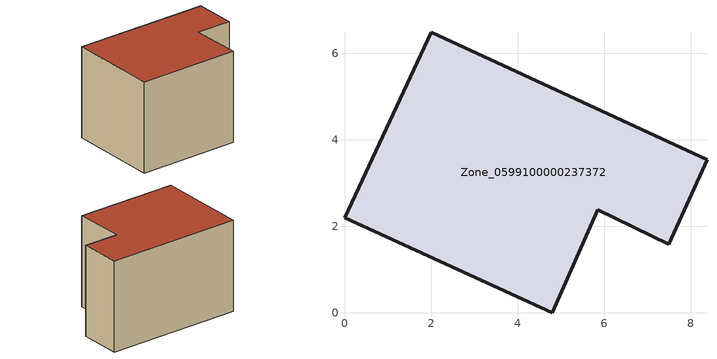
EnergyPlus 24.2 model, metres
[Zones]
Zone_0599100000237372
 floor ground (C_G): 2.01,6.49 8.38,3.54 7.49,1.59 5.86,2.38 4.8,0 0,2.2 z0
 wall outside (C_F): 8.38,3.54 2.01,6.49 0,2.2 4.8,0 5.86,2.38 7.49,1.59 8.38,3.54 z0:4.71
 roof outside (C_R): 2.01,6.49 0,2.2 4.8,0 5.86,2.38 7.49,1.59 8.38,3.54 z4.71
[BUILDING]
Pand.0599100000237372: North Axis=0; Terrain=City; Loads Convergence Tolerance Value=0.04; Temperature Convergence Tolerance Value=0.4; Solar Distribution=FullExterior; Maximum Number of Warmup Days=25; Minimum Number of Warmup Days=1
[Site:Location]
Rotterdam.The.Hague.AP_ZH_NLD Design_Conditions: Latitude=51.96; Longitude=4.45; Time Zone=1; Elevation=-4.5
[SITE:GROUNDTEMPERATURE:BUILDINGSURFACE]
18, 18, 18, 18, 18, 18, 18, 18, 18, 18, 18, 18
[MATERIAL] Thermal Absorptance=0.9; Solar Absorptance=0.7; Visible Absorptance=0.7
Name | Roughness | Thickness | Conductivity | Density | Specific Heat
G.TI.1946 | MediumSmooth | 0.15 | 1 | 540 | 1210
F.TI.1946 | Rough | 0.3 | 0.857143 | 1920 | 840
R.TI.1946 | MediumRough | 0.2 | 0.1 | 1500 | 1000
[CONSTRUCTION]
C_G: G.TI.1946
C_F: F.TI.1946
C_R: R.TI.1946
[ZONE]
Zone_0599100000237372: Type=1; Multiplier=1; Ceiling Height=Autocalculate; Volume=Autocalculate; Floor Area=autocalculate; Part of Total Floor Area=Yes
[ZONEINFILTRATION:DESIGNFLOWRATE]
Infil_Zone_0599100000237372: Zone or ZoneList or Space or SpaceList=Zone_0599100000237372; Schedule=AlwaysOn; Design Flow Rate Calculation Method=Flow/Area; Flow Rate per Floor Area=0.003; Constant Term Coefficient=1; Temperature Term Coefficient=0; Velocity Term Coefficient=0; Velocity Squared Term Coefficient=0
[HVACTEMPLATE:ZONE:IDEALLOADSAIRSYSTEM]
Zone_0599100000237372: Maximum Heating Supply Air Temperature=50; Minimum Cooling Supply Air Temperature=13; Maximum Heating Supply Air Humidity Ratio=0.0156; Minimum Cooling Supply Air Humidity Ratio=0.0077; Heating Limit=NoLimit; Cooling Limit=NoLimit; Dehumidification Control Type=ConstantSensibleHeatRatio; Cooling Sensible Heat Ratio=0.7; Dehumidification Setpoint=60; Humidification Control Type=None; Humidification Setpoint=30; Outdoor Air Method=None; Outdoor Air Flow Rate per Person=0.00944; Outdoor Air Flow Rate per Zone Floor Area=0; Outdoor Air Flow Rate per Zone=0; Demand Controlled Ventilation Type=None; Outdoor Air Economizer Type=NoEconomizer; Heat Recovery Type=None; Sensible Heat Recovery Effectiveness=0.7; Latent Heat Recovery Effectiveness=0.65
[ZONECONTROL:THERMOSTAT]
ThermostatControl_Zone_0599100000237372: Zone or ZoneList=Zone_0599100000237372; Control Type Schedule=DualSetpointControlType; Control 1=Thermostat_Zone_0599100000237372; Temperature Difference Between Cutout And Setpoint=0
[THERMOSTATSETPOINT:DUALSETPOINT]
Thermostat_Zone_0599100000237372: Heating Setpoint Temperature Schedule=HeatingSetpoint_Zone_0599100000237372; Cooling Setpoint Temperature Schedule=CoolingSetpoint_Zone_0599100000237372
[SCHEDULE:COMPACT]
HeatingSetpoint_Zone_0599100000237372: Through: 12/31, For: AllDays, Until: 24:00, 21
CoolingSetpoint_Zone_0599100000237372: Through: 12/31, For: AllDays, Until: 24:00, 24
DualSetpointControlType: Through: 12/31, For: AllDays, Until: 24:00, 4
AlwaysOn: Through: 12/31, For: AllDays, Until: 24:00, 1
